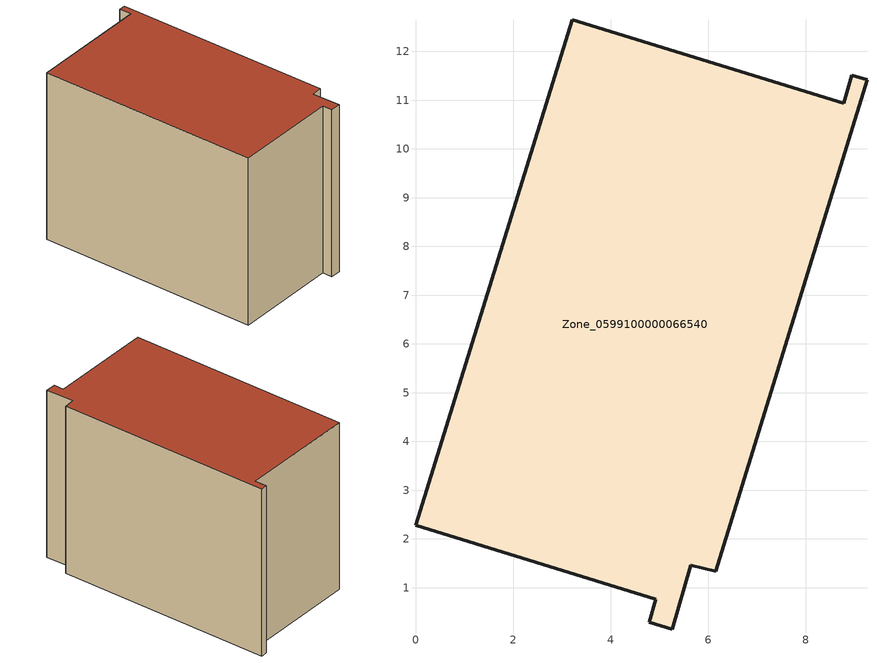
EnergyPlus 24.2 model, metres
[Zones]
Zone_0599100000066540
 floor ground (C_G): 5.64,1.46 5.27,0.15 4.79,0.29 4.93,0.76 0,2.28 3.22,12.65 8.78,10.94 8.95,11.51 9.26,11.42 6.16,1.34 z0
 wall outside (C_F): 8.78,10.94 3.22,12.65 0,2.28 4.93,0.76 4.79,0.29 5.27,0.15 5.64,1.46 6.16,1.34 9.26,11.42 8.95,11.51 8.78,10.94 z0:8.45
 roof outside (C_R): 5.27,0.15 5.64,1.46 6.16,1.34 9.26,11.42 8.95,11.51 8.78,10.94 3.22,12.65 0,2.28 4.93,0.76 4.79,0.29 z8.45
[BUILDING]
Pand.0599100000066540: North Axis=0; Terrain=City; Loads Convergence Tolerance Value=0.04; Temperature Convergence Tolerance Value=0.4; Solar Distribution=FullExterior; Maximum Number of Warmup Days=25; Minimum Number of Warmup Days=1
[Site:Location]
Rotterdam.The.Hague.AP_ZH_NLD Design_Conditions: Latitude=51.96; Longitude=4.45; Time Zone=1; Elevation=-4.5
[SITE:GROUNDTEMPERATURE:BUILDINGSURFACE]
18, 18, 18, 18, 18, 18, 18, 18, 18, 18, 18, 18
[MATERIAL] Thermal Absorptance=0.9; Solar Absorptance=0.7; Visible Absorptance=0.7
Name | Roughness | Thickness | Conductivity | Density | Specific Heat
G.TC.1975-1991 | MediumSmooth | 0.15 | 0.288461 | 540 | 1210
F.TC.1975-1991 | Rough | 0.3 | 0.230769 | 1920 | 840
R.TC.1975-1991 | MediumRough | 0.2 | 0.153846 | 1500 | 1000
[CONSTRUCTION]
C_G: G.TC.1975-1991
C_F: F.TC.1975-1991
C_R: R.TC.1975-1991
[ZONE]
Zone_0599100000066540: Type=1; Multiplier=1; Ceiling Height=Autocalculate; Volume=Autocalculate; Floor Area=autocalculate; Part of Total Floor Area=Yes
[ZONEINFILTRATION:DESIGNFLOWRATE]
Infil_Zone_0599100000066540: Zone or ZoneList or Space or SpaceList=Zone_0599100000066540; Schedule=AlwaysOn; Design Flow Rate Calculation Method=Flow/Area; Flow Rate per Floor Area=0.003; Constant Term Coefficient=1; Temperature Term Coefficient=0; Velocity Term Coefficient=0; Velocity Squared Term Coefficient=0
[HVACTEMPLATE:ZONE:IDEALLOADSAIRSYSTEM]
Zone_0599100000066540: Maximum Heating Supply Air Temperature=50; Minimum Cooling Supply Air Temperature=13; Maximum Heating Supply Air Humidity Ratio=0.0156; Minimum Cooling Supply Air Humidity Ratio=0.0077; Heating Limit=NoLimit; Cooling Limit=NoLimit; Dehumidification Control Type=ConstantSensibleHeatRatio; Cooling Sensible Heat Ratio=0.7; Dehumidification Setpoint=60; Humidification Control Type=None; Humidification Setpoint=30; Outdoor Air Method=None; Outdoor Air Flow Rate per Person=0.00944; Outdoor Air Flow Rate per Zone Floor Area=0; Outdoor Air Flow Rate per Zone=0; Demand Controlled Ventilation Type=None; Outdoor Air Economizer Type=NoEconomizer; Heat Recovery Type=None; Sensible Heat Recovery Effectiveness=0.7; Latent Heat Recovery Effectiveness=0.65
[ZONECONTROL:THERMOSTAT]
ThermostatControl_Zone_0599100000066540: Zone or ZoneList=Zone_0599100000066540; Control Type Schedule=DualSetpointControlType; Control 1=Thermostat_Zone_0599100000066540; Temperature Difference Between Cutout And Setpoint=0
[THERMOSTATSETPOINT:DUALSETPOINT]
Thermostat_Zone_0599100000066540: Heating Setpoint Temperature Schedule=HeatingSetpoint_Zone_0599100000066540; Cooling Setpoint Temperature Schedule=CoolingSetpoint_Zone_0599100000066540
[SCHEDULE:COMPACT]
HeatingSetpoint_Zone_0599100000066540: Through: 12/31, For: AllDays, Until: 24:00, 21
CoolingSetpoint_Zone_0599100000066540: Through: 12/31, For: AllDays, Until: 24:00, 24
DualSetpointControlType: Through: 12/31, For: AllDays, Until: 24:00, 4
AlwaysOn: Through: 12/31, For: AllDays, Until: 24:00, 1
